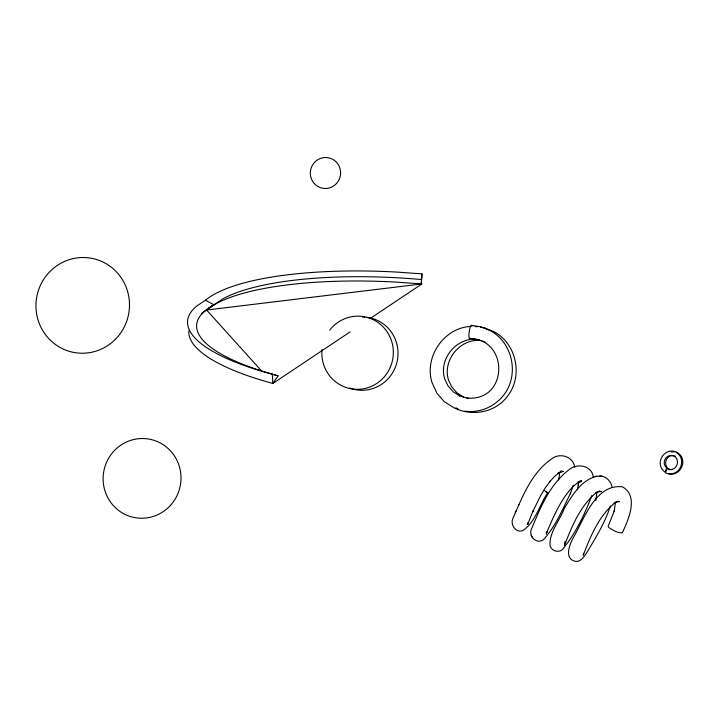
<?xml version="1.0" encoding="UTF-8"?>
<svg xmlns="http://www.w3.org/2000/svg" width="719" height="719" viewBox="0 0 719 719"><rect width="100%" height="100%" fill="white"/><g stroke="black" fill="none" stroke-linecap="round" stroke-linejoin="round"><path stroke-width="1.08" d="M564.945 541.641L564.415 545.613C571.893 526.209 580.323 505.43 597.004 492.102L595.754 493.081L599.88 491.032L598.181 491.652M421.972 273.885L421.253 283.906L421.972 273.885L396.915 272.079A210.73 58.068 4.2 0 0 205.472 300.227L196.709 306.06A210.73 57.448 4.2 0 0 272.339 374.284L278.109 375.848L272.878 383.461A208.852 56.936 4.2 0 1 188.809 330.992M546.458 532.114L546.314 534.1L547.087 531.395L546.458 533.13C553.594 516.395 560.82 498.995 573.735 485.801L572.863 486.673L577.528 482.844L581.698 480.777L578.31 481.748L578.382 485.756M527.863 522.65L527.602 524.618L533.013 511.002L532.545 512.054L540.472 495.957L545.092 488.138L550.152 481.173L549.658 481.829L554.574 476.409L559.31 472.518L557.953 473.273L561.979 471.278L560.236 471.619L563.39 471.457L561.512 471.278M583.585 553.279L583.226 555.275C590.596 536.122 598.918 515.613 615.374 502.464L614.035 503.3L618.115 501.278L616.363 501.745L619.544 501.583L617.63 501.529M558.69 479.87L559.741 472.437M577.393 489.693L578.453 484.264M595.835 500.595L596.896 492.443M666.082 471.116L666.189 470.577M593.265 476.967C591.791 465.328 577.06 462.838 569.071 469.696C550.134 484.022 540.679 506.931 531.835 528.222C527.593 535.278 536.239 544.912 543.339 539.78C555.535 526.533 562.653 509.16 570.544 493.171M570.329 493.818L573.223 485.226M591.782 495.562C584.664 514.669 575.38 533.813 562.357 549.604C558.304 553.1 551.644 550.907 550.098 545.883C548.84 532.5 559.777 520.763 564.145 508.675C571.965 495.867 581.168 479.708 596.95 476.275M610.386 505.915C605.101 522.596 595.763 537.614 586.848 552.552C584.188 556.326 581.24 561.62 575.91 561.476C562.815 559.058 570.266 542.764 574.454 535.691C584.502 517.473 596.527 483.519 622.501 486.853C639.164 496.353 628.298 519.738 622.393 532.716L619.508 532.698A7.99 1.762 24.5 0 1 614.179 530.739L609.505 528.007A7.558 1.663 24.5 0 1 608.247 526.083L614.511 510.373L614.224 511.443L615.464 502.042M574.688 467.251C573.385 456.322 559.472 452.26 551.392 459.09C531.674 472.778 522.56 496.353 513.285 517.581C509.672 523.711 515.11 532.86 522.443 530.793C535.439 522.488 539.412 504.981 547.743 492.677L544.301 490.502M515.316 512.467L515.954 511.065M518.381 505.628L518.857 504.576M665.506 472.751L666.136 468.815L672.013 469.678M350.171 331.836L272.878 383.461L272.339 374.284M370.653 318.158L421.873 283.951L396.304 282.109A208.852 57.556 4.2 0 0 206.587 310.024L201.347 313.52M470.882 326.408C444.081 327.621 423.985 356.903 431.975 382.445L436.873 393.149L444.279 401.651L454.219 407.916C472.032 416.598 494.807 412.823 507.093 396.762L507.255 396.555C523.171 376.693 516.97 344.545 494.726 332.115L484.777 327.9L480.517 327.28M478.854 340.249C458.857 339.898 442.482 360.911 448.53 380.153L451.739 386.885L456.88 392.781L463.467 397.014L463.018 396.852M421.873 283.951L206.587 310.024L261.707 371.085M599.673 476.14C605.964 475.61 611.249 481.577 612.157 487.482M599.484 491.589L601.39 491.49L597.417 491.688M595.152 476.373L601.578 476.041M578.31 481.748L581.428 481.586M466.811 397.984C508.225 402.092 509.627 339.134 469.615 338.442M465.058 411.151C479.537 413.227 494.169 406.909 503.291 395.63L503.453 395.423C519.37 375.561 513.168 343.412 490.924 330.983L480.975 326.768L471.385 325.374A6.651 1.303 -81.7 0 0 470.181 327.388L469.786 328.763A6.606 1.294 -81.7 0 0 468.914 335.989A6.606 1.294 -81.7 0 0 469.992 338.182M671.249 451.838L674.287 451.9M668.607 469.336C676.57 471.296 680.848 460.277 674.197 456.134C666.873 452.817 660.527 462.353 666.711 467.961M668.05 473.515C680.381 476.203 687.058 458.848 676.184 452.314M547.743 492.677L546.799 492.389M475.187 326.507L477.317 326.821M473.417 339.575L481.406 340.734M675.447 456.331C666.917 452.566 661.489 465.04 669.766 469.893M666.082 473.003C679.185 479.169 689.53 460.286 677.514 452.628C664.536 445.51 653.212 464.33 665.47 472.41M468.716 398.551L459.216 395.72L459.666 395.881L453.078 391.648L447.937 385.752L444.719 379.021C438.68 359.779 455.055 338.766 475.052 339.125A6.606 1.249 81.7 0 1 474.711 339.053M278.109 375.848L258.903 370.096A201.365 54.896 4.2 0 1 213.956 304.82M458.021 409.048L455.855 407.772M482.368 341.139L485.253 342.343M545.694 491.895L546.35 492.191M205.481 300.227L213.965 304.82L222.782 298.906A201.365 55.489 4.2 0 1 421.604 279.547M471.385 325.374L471.7 325.563A6.606 1.294 -81.7 0 1 471.934 326.183M560.469 471.098L561.907 472.131M579.208 481.272L580.035 482.018M531.206 535.242L531.611 536.059M532.096 537.021L532.518 537.866M622.447 532.258A7.558 1.663 24.5 0 1 622.393 532.716M479.124 339.862A6.606 1.249 81.7 0 1 478.135 339.683M473.794 339.314A6.606 1.294 -81.7 0 1 472.877 338.757M366.753 317.34A36.624 35.725 -78.7 0 1 396.996 362.097A36.624 35.725 -78.7 0 1 349.749 388.08M362.601 317.097A36.624 35.725 -78.7 0 1 364.668 317.151M329.742 330.066A36.624 35.725 -78.7 0 1 387.829 332.924A36.624 35.725 -78.7 0 1 365.854 388.269A36.624 35.725 -78.7 0 1 321.995 349.587M213.965 304.82L206.587 310.024L213.965 304.82M115.417 339.26A47.903 46.726 -78.7 0 0 95.321 259.155A47.903 46.726 -78.7 0 0 37.406 317.681A47.903 46.726 -78.7 0 0 115.417 339.26M336.474 183.525A15.512 15.126 -78.7 0 0 328.951 157.892A15.512 15.126 -78.7 0 0 310.95 177.593A15.512 15.126 -78.7 0 0 336.474 183.525M170.403 505.448A39.896 38.916 -78.7 0 0 151.044 439.507A39.896 38.916 -78.7 0 0 104.749 490.187A39.896 38.916 -78.7 0 0 170.403 505.448"/></g></svg>
